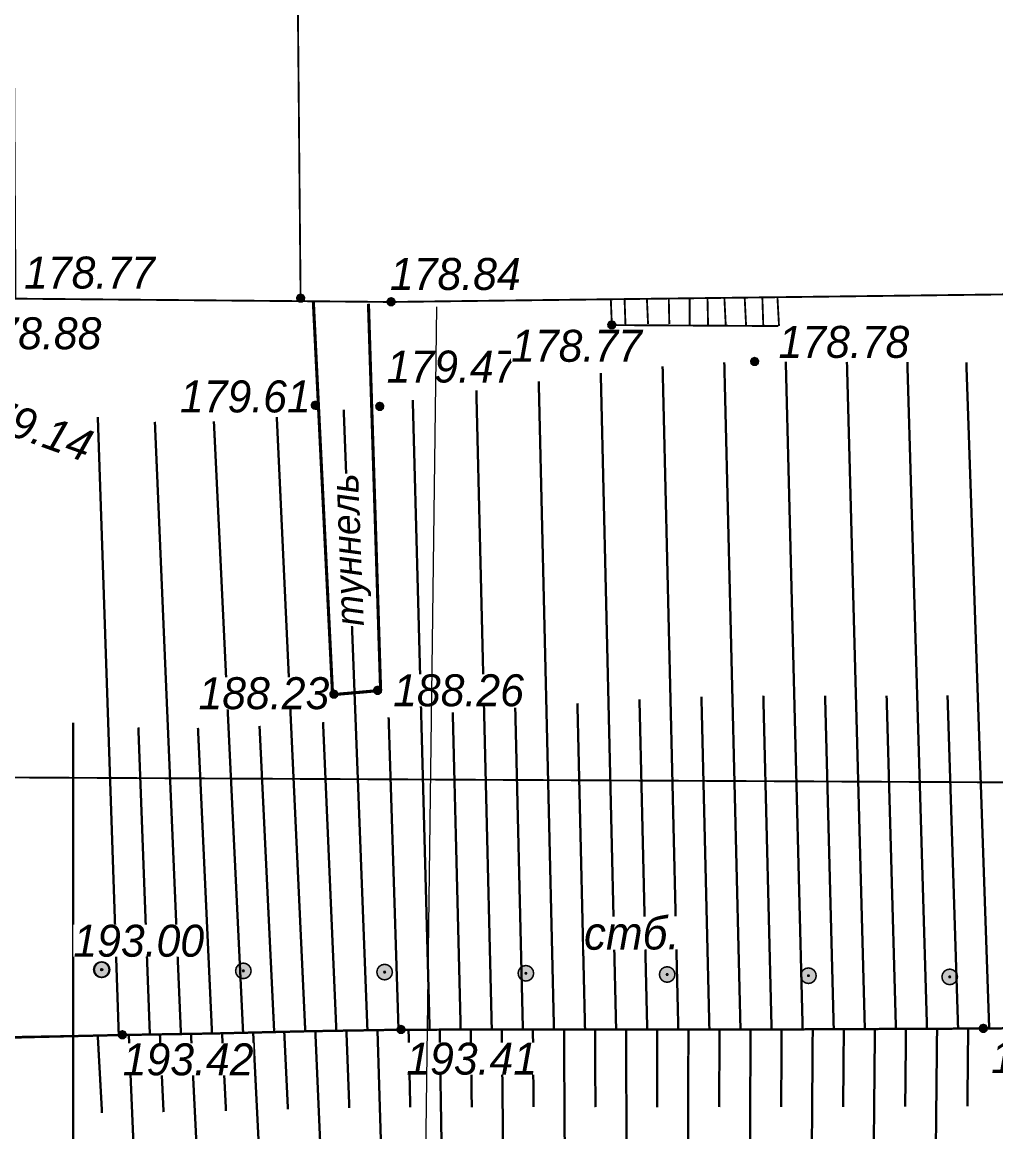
# Model space of a CAD drawing. Header units: millimetres. Extents: x 6735 to 13224, y -12144 to -9633.
# Drawn here: x 12233.6 to 12340.1, y -11790.4 to -11669 of the extents above; entities that cross this region are included whole.
import ezdxf

# ---------------------------------------------------------------- set-up
doc = ezdxf.new("R2010")
doc.units = ezdxf.units.MM
for name, pattern in [('Cплошная', [0]), ('Cплошная_0.50', [0]), ('Штриховая 1.5-1_0.50', [1.25, 0.75, -0.5]), ('Штриховая 2_0.50', [2, 1, -1])]:
    doc.linetypes.add(name, pattern=pattern)
doc.layers.add('Строительный', color=251, linetype='Continuous', lineweight=13)
doc.styles.get("Standard").update_dxf_attribs({"font": 'arial.ttf'})
doc.linetypes.add('КАБЕЛЬ_ВЫС-', pattern='A,4.5,[131,ltypeshp.shx,S=0.6,R=270,X=-0.6,Y=0.6],1e-08,[131,ltypeshp.shx,S=0.6,R=270,X=-1.2,Y=0.6],-2,9,-2,[131,ltypeshp.shx,S=0.6,R=90,X=0.6,Y=-0.6],1e-08,[131,ltypeshp.shx,S=0.6,R=90,X=1.2,Y=-0.6],4.5', length=22)

# ---------------------------------------------------------------- blocks, each defined once
blk = doc.blocks.new('26 - 108.1.1 опоры  жб d-1.0')
at = {"true_color": 0xffffff}
blk.add_hatch(color=7, dxfattribs=at).paths.add_polyline_path([(-0.00002, 0.5), (-0.25, 0.43302), (-0.43302, 0.25002), (-0.5, 0.00002), (-0.43302, -0.24998), (-0.25002, -0.433), (-0.00002, -0.5), (0.24998, -0.433), (0.433, -0.25), (0.5, 0), (0.433, 0.25), (0.25, 0.43302)])
at = {"color": 7, "linetype": 'Continuous', "lineweight": 0, "const_width": 0.1, "flags": 128}
for points in [[(0, 0.5), (0.191342, 0.46194), (0.353553, 0.353553), (0.46194, 0.191342), (0.5, 0), (0.46194, -0.191342), (0.353553, -0.353553), (0.191342, -0.46194), (0, -0.5), (-0.191342, -0.46194), (-0.353553, -0.353553), (-0.46194, -0.191342), (-0.5, 0), (-0.46194, 0.191342), (-0.353553, 0.353553), (-0.191342, 0.46194), (0, 0.5)], [(0, 0.05), (0.043301, 0.025), (0.043301, -0.025), (0, -0.05), (-0.043301, -0.025), (-0.043301, 0.025), (0, 0.05)]]:
    blk.add_lwpolyline(points, close=True, dxfattribs=at)
at = {"color": 7, "linetype": 'Continuous', "lineweight": 0, "true_color": 0xffffff, "const_width": 0.02, "flags": 128}
blk.add_lwpolyline([(0, 0.5), (-0.25, 0.433013), (-0.433013, 0.25), (-0.5, 0), (-0.433013, -0.25), (-0.25, -0.433013), (0, -0.5), (0.25, -0.433013), (0.433013, -0.25), (0.5, 0), (0.433013, 0.25), (0.25, 0.433013), (0, 0.5)], close=True, dxfattribs=at)
blk = doc.blocks.new('118 - 330 отм высот')
blk.add_hatch(color=7).paths.add_polyline_path([(0.098, 0.12), (0.002, 0.155), (-0.095, 0.121), (-0.146, 0.032), (-0.129, -0.069), (-0.05, -0.135), (0.052, -0.136), (0.131, -0.07), (0.149, 0.031)])
at = {"color": 7, "linetype": 'Continuous', "lineweight": 0, "const_width": 0.01, "flags": 128}
blk.add_lwpolyline([(0.098, 0.12), (0.002, 0.155), (-0.095, 0.121), (-0.146, 0.032), (-0.129, -0.069), (-0.05, -0.135), (0.052, -0.136), (0.131, -0.07), (0.149, 0.031), (0.098, 0.12)], close=True, dxfattribs=at)

msp = doc.modelspace()

# ---------------------------------------------------------------- linework, layer by layer
at = {"layer": 'Строительный', "color": 7, "linetype": 'Cплошная_0.50', "lineweight": 0, "flags": 128}
for points, const_width in [([(12146.38495, -11665.93858), (12146.39637, -11666.09012), (12146.44165, -11666.694), (12147.59851, -11681.59548), (12148.33513, -11689.96441), (12149.05804, -11697.08009), (12149.95111, -11704.3668), (12150.87556, -11710.28525), (12152.04839, -11716.56088), (12153.13825, -11721.79397), (12154.59296, -11727.81572), (12155.35337, -11730.56355), (12156.14261, -11733.16125), (12157.1066, -11736.02345), (12158.11918, -11738.70936), (12159.18388, -11741.22832), (12160.30325, -11743.58633), (12161.55554, -11745.93608), (12162.99667, -11748.38671), (12164.61444, -11750.91737), (12166.39075, -11753.49973), (12168.13057, -11755.873), (12169.96044, -11758.23035), (12171.85351, -11760.53716), (12173.7764, -11762.75272), (12175.62418, -11764.7628), (12177.43024, -11766.61034), (12179.15883, -11768.25879), (12180.77584, -11769.6756), (12182.3569, -11770.92144), (12184.04569, -11772.11533), (12185.83401, -11773.25148), (12187.71214, -11774.32369), (12189.60086, -11775.2926), (12191.5523, -11776.19051), (12193.55466, -11777.012), (12195.59509, -11777.75179), (12197.63665, -11778.3981), (12199.68881, -11778.95552), (12201.73793, -11779.42034), (12203.77042, -11779.78948), (12205.87796, -11780.04314), (12208.55612, -11780.22561), (12211.81682, -11780.33776), (12215.69048, -11780.38068), (12213.75365, -11780.35922), (12239.36793, -11779.91556), (12234.17106, -11780.03491), (12244.5648, -11779.79621), (12254.72403, -11779.62771), (12259.69392, -11779.50897), (12264.88256, -11779.38528), (12275.0419, -11779.22003), (12292.29053, -11779.19284), (12296.47671, -11779.19358), (12316.91639, -11779.18742), (12338.72019, -11779.08913), (12343.38983, -11779.04004), (12355.71652, -11778.90118), (12372.71137, -11778.59), (12381.52127, -11778.32392), (12389.69264, -11777.98576), (12409.33517, -11776.97166), (12420.61212, -11776.28664), (12430.11983, -11775.60951), (12439.31221, -11774.7936), (12442.87494, -11774.39283), (12445.74359, -11773.99741), (12451.25615, -11773.00418), (12456.79564, -11771.74002), (12462.31449, -11770.21183), (12467.658, -11768.45836), (12470.304, -11767.47998), (12472.86902, -11766.45397), (12475.34296, -11765.38438), (12477.71688, -11764.27507), (12480.10951, -11763.06982), (12482.54352, -11761.75981), (12484.98758, -11760.36189), (12487.41084, -11758.89371), (12489.85764, -11757.32444), (12492.22092, -11755.71863), (12494.47356, -11754.09473), (12496.59305, -11752.46897), (12498.69339, -11750.74259), (12500.59958, -11749.04692), (12502.29605, -11747.39579), (12503.7716, -11745.80016), (12505.07185, -11744.19822), (12506.31369, -11742.44662), (12507.50084, -11740.54017), (12508.63863, -11738.47031), (12509.56273, -11736.59301), (12510.46207, -11734.58024), (12511.34347, -11732.41686), (12512.21953, -11730.0721), (12513.50635, -11726.28585), (12515.02225, -11721.41936), (12516.3586, -11716.59434), (12517.79955, -11710.60469), (12519.23059, -11703.94086), (12520.57172, -11696.9889), (12521.79242, -11689.84651), (12522.74803, -11683.2881), (12523.56736, -11676.03395), (12524.50445, -11665.87361), (12526.21522, -11644.17326), (12526.96093, -11634.00955), (12527.587, -11625.48794), (12528.05287, -11619.86456), (12528.81827, -11611.64471), (12529.04449, -11609.26215), (12529.89403, -11599.84177), (12530.38947, -11593.02808), (12530.57472, -11589.19998), (12530.63693, -11585.9839), (12530.57701, -11583.33059), (12530.39432, -11581.21819), (12530.05889, -11579.24615), (12529.56854, -11577.22708), (12528.92518, -11575.16902), (12528.13198, -11573.08213), (12527.27025, -11571.13944), (12526.28931, -11569.19286), (12525.19519, -11567.25437), (12523.99603, -11565.33845), (12522.78118, -11563.57119), (12521.49217, -11561.85239), (12520.14049, -11560.19739), (12518.73976, -11558.6229), (12517.34391, -11557.21116), (12515.79276, -11555.81331), (12514.08653, -11554.42954), (12512.22539, -11553.05999), (12510.45483, -11551.86356), (12508.56372, -11550.67822), (12506.55188, -11549.50385), (12504.41869, -11548.3401), (12500.50839, -11546.38331), (12496.22832, -11544.44782), (12491.07364, -11542.31543), (12485.51964, -11540.17862), (12478.35006, -11537.64464), (12471.56008, -11535.50075), (12467.65759, -11534.40274), (12463.9811, -11533.47735), (12460.54579, -11532.72839), (12457.36131, -11532.15792), (12454.04991, -11531.7024), (12450.22644, -11531.2972), (12445.8708, -11530.94014), (12440.94362, -11530.62797), (12431.99869, -11530.22235), (12420.79883, -11529.8845), (12411.28283, -11529.665), (12400.64596, -11529.41498), (12390.35977, -11529.18679), (12377.65395, -11528.98397), (12350.09398, -11528.70556), (12323.33842, -11528.59153), (12297.14318, -11528.62136), (12270.94779, -11528.81466), (12259.01842, -11529.00235), (12249.65005, -11529.24345), (12243.40579, -11529.44095), (12231.50784, -11529.8363), (12221.5791, -11530.28572), (12213.38086, -11530.82646), (12208.90071, -11531.22571), (12204.87196, -11531.67627), (12201.26661, -11532.18127), (12198.06959, -11532.74287), (12196.54165, -11533.04306), (12189.63142, -11534.43621), (12184.52194, -11535.59357), (12180.72993, -11536.58137), (12177.29764, -11537.61068), (12174.15761, -11538.70181), (12171.2817, -11539.86481), (12168.09413, -11541.3968), (12166.63018, -11542.21101), (12165.25018, -11543.05875), (12163.95229, -11543.94121), (12162.73576, -11544.85892), (12161.59963, -11545.81263), (12160.54317, -11546.80293), (12158.41746, -11549.10956), (12156.29427, -11551.80672), (12154.20094, -11554.85978), (12152.16887, -11558.22304), (12150.28466, -11561.73557), (12148.51894, -11565.43388), (12146.90068, -11569.25729), (12145.45627, -11573.14341), (12144.17048, -11577.16015), (12143.1151, -11581.11484), (12142.30561, -11584.94921), (12141.75214, -11588.61511), (12141.58316, -11590.42791), (12141.4689, -11592.55517), (12141.40446, -11597.75561), (12141.55864, -11604.22346), (12141.93199, -11611.98254), (12142.863, -11625.57149), (12144.31121, -11642.72372), (12145.17155, -11652.16343), (12146.38048, -11665.87964)], 0.255), ([(12264.05974, -11699.19634), (12263.45498, -11634.6899)], 0.204), ([(12298.09912, -11702.11808), (12297.98827, -11699.32233)], 0.204), ([(12299.49099, -11699.29183), (12299.58939, -11702.14001)], 0.204), ([(12301.93481, -11699.26348), (12302.05812, -11702.00681)], 0.204), ([(12304.32619, -11699.22267), (12304.38462, -11702.00596)], 0.204), ([(12306.60027, -11699.20936), (12306.60884, -11702.20235)], 0.204), ([(12308.55978, -11699.12128), (12308.62079, -11702.12674)], 0.204), ([(12310.40199, -11699.0607), (12310.55538, -11702.1435)], 0.204), ([(12312.62363, -11699.03493), (12312.77702, -11702.11773)], 0.204), ([(12314.55823, -11699.0517), (12314.65919, -11702.12204)], 0.204), ([(12316.38108, -11702.20518), (12316.20601, -11699.00645)], 0.204), ([(12298.08665, -11702.12198), (12316.44562, -11702.22592)], 0.204), ([(12396.5443, -11777.6515), (12389.69264, -11777.98576), (12381.52127, -11778.32392), (12372.71137, -11778.59), (12355.71652, -11778.90118), (12343.38983, -11779.04004), (12338.72019, -11779.08913), (12316.91639, -11779.18742), (12296.47671, -11779.19358), (12292.29053, -11779.19284), (12275.0419, -11779.22003), (12264.88256, -11779.38528), (12259.69392, -11779.50897), (12254.72403, -11779.62771), (12244.5648, -11779.79621), (12234.17106, -11780.03491), (12231.27366, -11780.11625), (12222.40821, -11780.32311), (12215.69048, -11780.38068), (12215.32514, -11780.37966)], 0.255)]:
    msp.add_lwpolyline(points, dxfattribs=dict(at, const_width=const_width))
at = {"layer": 'Строительный', "color": 7, "linetype": 'Cплошная_0.50', "lineweight": 0, "const_width": 0.204, "flags": 128}
msp.add_lwpolyline([(12232.8838, -11699.22828), (12273.95361, -11699.59054), (12383.36923, -11698.23953), (12441.83792, -11697.1348), (12441.9914, -11675.92235), (12441.02159, -11634.04665), (12414.01252, -11634.13186), (12232.4858, -11634.93889), (12232.8838, -11699.22828)], close=True, dxfattribs=at)
at = {"layer": 'Строительный', "color": 7, "linetype": 'Штриховая 2_0.50', "lineweight": 0, "ltscale": 2, "const_width": 0.33999, "flags": 128}
for points in [[(12272.34041, -11742.13719), (12267.55728, -11742.56099), (12265.45052, -11699.49302)], [(12272.80716, -11741.96437), (12271.48089, -11699.79138)]]:
    msp.add_lwpolyline(points, dxfattribs=at)
at = {"layer": 'Строительный', "color": 7, "linetype": 'Cплошная', "lineweight": 0, "const_width": 0.255, "flags": 128}
for points in [[(12305.36869, -11779.19451), (12303.64979, -11706.62346)], [(12312.16869, -11779.19208), (12310.39563, -11706.19139)], [(12318.96868, -11779.18438), (12317.12253, -11706.13133)], [(12325.76866, -11779.16826), (12323.80913, -11706.14283)], [(12332.56859, -11779.13828), (12330.41505, -11706.16329)], [(12339.36836, -11779.08219), (12336.86701, -11706.18983)], [(12298.56869, -11779.194), (12296.88739, -11707.34956)], [(12291.76869, -11779.19278), (12290.10325, -11708.26084)], [(12278.1687, -11779.20471), (12276.32706, -11710.31343)], [(12284.96869, -11779.19396), (12283.27879, -11709.27134)], [(12271.36898, -11779.26134), (12268.77321, -11711.36201)], [(12244.17458, -11779.79981), (12241.88123, -11712.19094)], [(12250.97391, -11779.70655), (12248.12277, -11712.70567)], [(12257.77223, -11779.55585), (12254.57566, -11712.6608)], [(12264.57026, -11779.39236), (12261.45563, -11712.18413)], [(12301.96869, -11779.19449), (12301.11975, -11743.07587)], [(12308.76869, -11779.1938), (12307.89669, -11742.77818)], [(12315.56869, -11779.18905), (12314.66553, -11742.65958)], [(12322.36868, -11779.17763), (12321.42063, -11742.65669)], [(12329.16864, -11779.15551), (12328.14762, -11742.65382)], [(12335.96851, -11779.11481), (12334.81165, -11742.64536)], [(12288.36869, -11779.19279), (12287.53352, -11743.97561)], [(12295.16869, -11779.19332), (12294.33369, -11743.49057)], [(12274.76875, -11779.22216), (12273.6859, -11745.03505)], [(12281.56869, -11779.19727), (12280.70078, -11744.49435)], [(12239.18777, -11803.74676), (12239.19483, -11745.61707)], [(12247.57437, -11779.76295), (12246.31599, -11746.14971)], [(12254.37316, -11779.63563), (12252.83453, -11746.18927)], [(12261.17121, -11779.47288), (12259.56658, -11745.97189)], [(12267.96949, -11779.31996), (12266.514, -11745.56549)], [(12258.87106, -11779.52911), (12260.03705, -11802.90743)], [(12262.27005, -11779.44631), (12262.67353, -11787.93672)], [(12265.66914, -11779.36779), (12266.69159, -11802.87121)], [(12269.06845, -11779.29923), (12269.38966, -11787.79316)], [(12272.46804, -11779.24627), (12273.18668, -11802.83586)], [(12275.86788, -11779.2146), (12276.05134, -11787.71261)], [(12279.26785, -11779.20165), (12279.65359, -11802.80067)], [(12282.66785, -11779.19588), (12282.77906, -11787.69515)], [(12286.06785, -11779.19341), (12286.3148, -11802.76442)], [(12289.46785, -11779.1927), (12289.53741, -11787.69241)], [(12292.86785, -11779.19291), (12293.01091, -11802.72798)], [(12296.26785, -11779.19354), (12296.30272, -11787.69347)], [(12299.66785, -11779.19419), (12299.72012, -11802.69146)], [(12303.06785, -11779.19456), (12303.07151, -11787.69456)], [(12306.46785, -11779.19438), (12306.43771, -11802.65491)], [(12309.86785, -11779.19337), (12309.84302, -11787.69333)], [(12313.26785, -11779.19126), (12313.16309, -11802.6183)], [(12316.66785, -11779.18774), (12316.61749, -11787.68759)], [(12320.06784, -11779.18245), (12319.89801, -11802.58165)], [(12323.46783, -11779.17492), (12323.39611, -11787.67462)], [(12326.86781, -11779.16455), (12326.64776, -11802.54492)], [(12330.26779, -11779.1505), (12330.18206, -11787.65007)], [(12333.66773, -11779.13149), (12333.4271, -11802.50802)], [(12337.06763, -11779.10542), (12336.98531, -11787.60502)], [(12241.87403, -11779.83586), (12242.34008, -11788.32307)], [(12245.2737, -11779.79001), (12246.26164, -11802.9824)], [(12248.67341, -11779.74665), (12249.0718, -11788.23731)], [(12252.07285, -11779.68494), (12253.22592, -11802.94449)], [(12255.47203, -11779.61054), (12255.90124, -11788.09969)]]:
    msp.add_lwpolyline(points, dxfattribs=at)

# ---------------------------------------------------------------- block references
at = {"layer": 'Строительный', "color": 7, "xscale": 3.4, "yscale": 3.4, "zscale": 3.4}
for p in [(12264.05974, -11699.19634, 607.72093), (12273.95361, -11699.59054, 608.05425), (12298.08665, -11702.12198, 607.80178), (12313.70877, -11706.13012, 607.83907), (12265.65629, -11710.91514, 610.668), (12272.71167, -11711.03368, 610.21361), (12272.47964, -11742.10285, 640.0772), (12267.69586, -11742.52778, 639.9718), (12244.5648, -11779.79621, 657.6212), (12275.0419, -11779.22003, 657.6008), (12338.72019, -11779.08913, 658.2366)]:
    msp.add_blockref('118 - 330 отм высот', p, dxfattribs=at)
at = {"layer": 'Строительный', "color": 7, "zscale": 3.4}
for p, xscale, yscale, rotation in [((12242.26607, -11772.64848), 1.699999999999766, 1.699999999999766, 0.1485780000101356), ((12242.34756, -11772.64917), 1.700000000000266, 1.700000000000266, 269.5110320000158), ((12257.79787, -11772.78103), 1.700000000000266, 1.700000000000266, 269.5110320000158), ((12273.24818, -11772.91289), 1.700000000000266, 1.700000000000266, 269.5110320000158), ((12288.69849, -11773.04475), 1.700000000000266, 1.700000000000266, 269.5110320000158), ((12304.1488, -11773.1766), 1.700000000000266, 1.700000000000266, 269.5110320000158), ((12319.59911, -11773.30846), 1.700000000000266, 1.700000000000266, 269.5110320000158), ((12335.04942, -11773.44032), 1.700000000000266, 1.700000000000266, 269.5110320000158)]:
    msp.add_blockref('26 - 108.1.1 опоры  жб d-1.0', p, dxfattribs=dict(at, xscale=xscale, yscale=yscale, rotation=rotation))

# ---------------------------------------------------------------- next in the draw order: texts
at = {"layer": 'Строительный', "color": 7, "char_height": 3.4976004, "attachment_point": 4, "bg_fill": 3, "box_fill_scale": 1, "bg_fill_color": 256}
for s, insert, bg_fill_transparency in [('{\\fD431|c1|b0|i1;\\l\\C0;178.77}', (12233.81687, -11696.39624), 4265452), ('{\\fD431|c1|b0|i1;\\l\\C0;178.84}', (12273.82807, -11696.5495), 4264527), ('{\\fD431|c1|b0|i1;\\l\\C0;178.88}', (12227.97576, -11703.03925), 4265407), ('{\\fD431|c1|b0|i1;\\l\\C0;178.78}', (12316.32429, -11703.98104), 4266017), ('{\\fD431|c1|b0|i1;\\l\\C0;179.47}', (12273.46822, -11706.68496), 4265532), ('{\\fD431|c1|b0|i1;\\l\\C0;179.61}', (12250.8612, -11709.9516), 4264412), ('{\\fD431|c1|b0|i1;\\l\\C0;188.26}', (12274.17964, -11742.10285), 4265587), ('{\\fD431|c1|b0|i1;\\l\\C0;188.23}', (12252.89173, -11742.42254), 4264417), ('{\\fD431|c1|b0|i1;\\l\\C0;193.00}', (12239.20256, -11769.50789), 4265527), ('{\\fD431|c1|b0|i1;\\l\\C0;193.41}', (12275.61515, -11782.40901), 4264537), ('{\\fD431|c1|b0|i1;\\l\\C0;193.60}', (12339.58009, -11782.24387), 4266247), ('{\\fD431|c1|b0|i1;\\l\\C0;193.42}', (12244.60309, -11782.48793), 4264332)]:
    msp.add_mtext(s, dxfattribs=dict(at, insert=insert, bg_fill_transparency=bg_fill_transparency))
at = {"layer": 'Строительный', "color": 7, "bg_fill": 3, "box_fill_scale": 1, "bg_fill_color": 256}
for s, insert, char_height, attachment_point, rotation, bg_fill_transparency in [('{\\fD431|c1|b0|i1;\\l\\C0;179.14}', (12227.6003, -11710.70144), 3.4976004, 4, 340.2777219, 4264272), ('{\\fBm431|c1|b0|i1;\\l\\C0;туннель}', (12267.92612, -11735.12824), 3.06, 1, 92.2612987, 4267312), ('{\\fBm431|b0|i1|c204|p18;\\C0;стб.}', (12295.04199, -11766.87468), 3.5970912, 1, 0.2553452, 3997695)]:
    msp.add_mtext(s, dxfattribs=dict(at, insert=insert, char_height=char_height, attachment_point=attachment_point, rotation=rotation, bg_fill_transparency=bg_fill_transparency))

# ---------------------------------------------------------------- next in the draw order: linework, layer by layer
at = {"layer": 'Строительный', "linetype": 'КАБЕЛЬ_ВЫС-'}
msp.add_lwpolyline([(12278.92425, -11700.13739), (12276.5912, -11880.51681)], dxfattribs=at)
at = {"layer": 'Строительный', "color": 7, "linetype": 'Штриховая 1.5-1_0.50', "lineweight": 0, "const_width": 0.204, "flags": 128}
msp.add_lwpolyline([(12211.74951, -11803.29826), (12377.32779, -11804.11392), (12377.58286, -11752.33485), (12212.00458, -11751.51919), (12211.74951, -11803.29826)], close=True, dxfattribs=at)

# ---------------------------------------------------------------- next in the draw order: texts
at = {"layer": 'Строительный', "color": 7, "insert": (12287.08249, -11704.41224), "char_height": 3.4976004, "attachment_point": 4, "bg_fill": 3, "box_fill_scale": 1, "bg_fill_color": 256, "bg_fill_transparency": 4266087}
msp.add_mtext('{\\fD431|c1|b0|i1;\\l\\C0;178.77}', dxfattribs=at)

doc.saveas('drawing.dxf')
